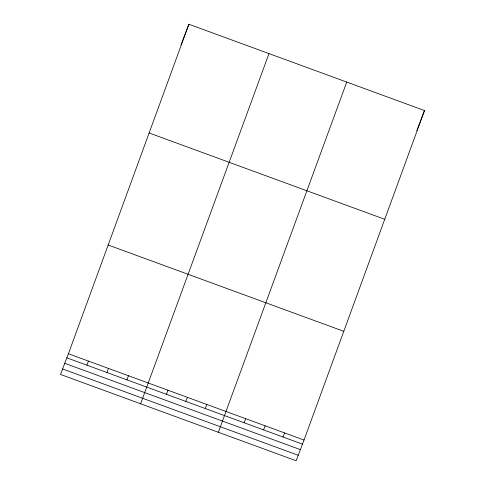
<?xml version="1.0" encoding="UTF-8"?>
<svg xmlns="http://www.w3.org/2000/svg" width="485" height="485" viewBox="0 0 485 485"><rect width="100%" height="100%" fill="white"/><g stroke="black" fill="none" stroke-linecap="round" stroke-linejoin="round"><path stroke-width="0.73" d="M68.409 353.753L188.877 24.25L424.496 110.55L304.022 440.053L296.123 460.75L60.504 374.45L68.409 353.753L304.022 440.053M268.987 53.593L140.614 403.793M346.739 82.074L218.365 432.268M180.978 44.947L188.877 24.25M86.876 365.169L88.434 361.089M106.906 372.504L108.464 368.424M126.931 379.84L128.489 375.76M166.397 394.293L167.956 390.213M185.834 401.416L187.398 397.336M205.276 408.534L206.834 404.454M244.149 422.774L245.707 418.694M263.591 429.892L265.149 425.812M283.028 437.015L284.586 432.935M416.851 130.562L417.64 128.507M417.9 127.822L419.495 123.645M419.761 122.941L420.574 120.82M420.841 120.116L424.496 110.55M149.125 132.987L384.738 219.287M108.161 245.016L343.78 331.316M66.851 357.833L302.464 444.133M64.76 363.313L300.373 449.619M62.601 368.964L298.214 455.269"/></g></svg>
